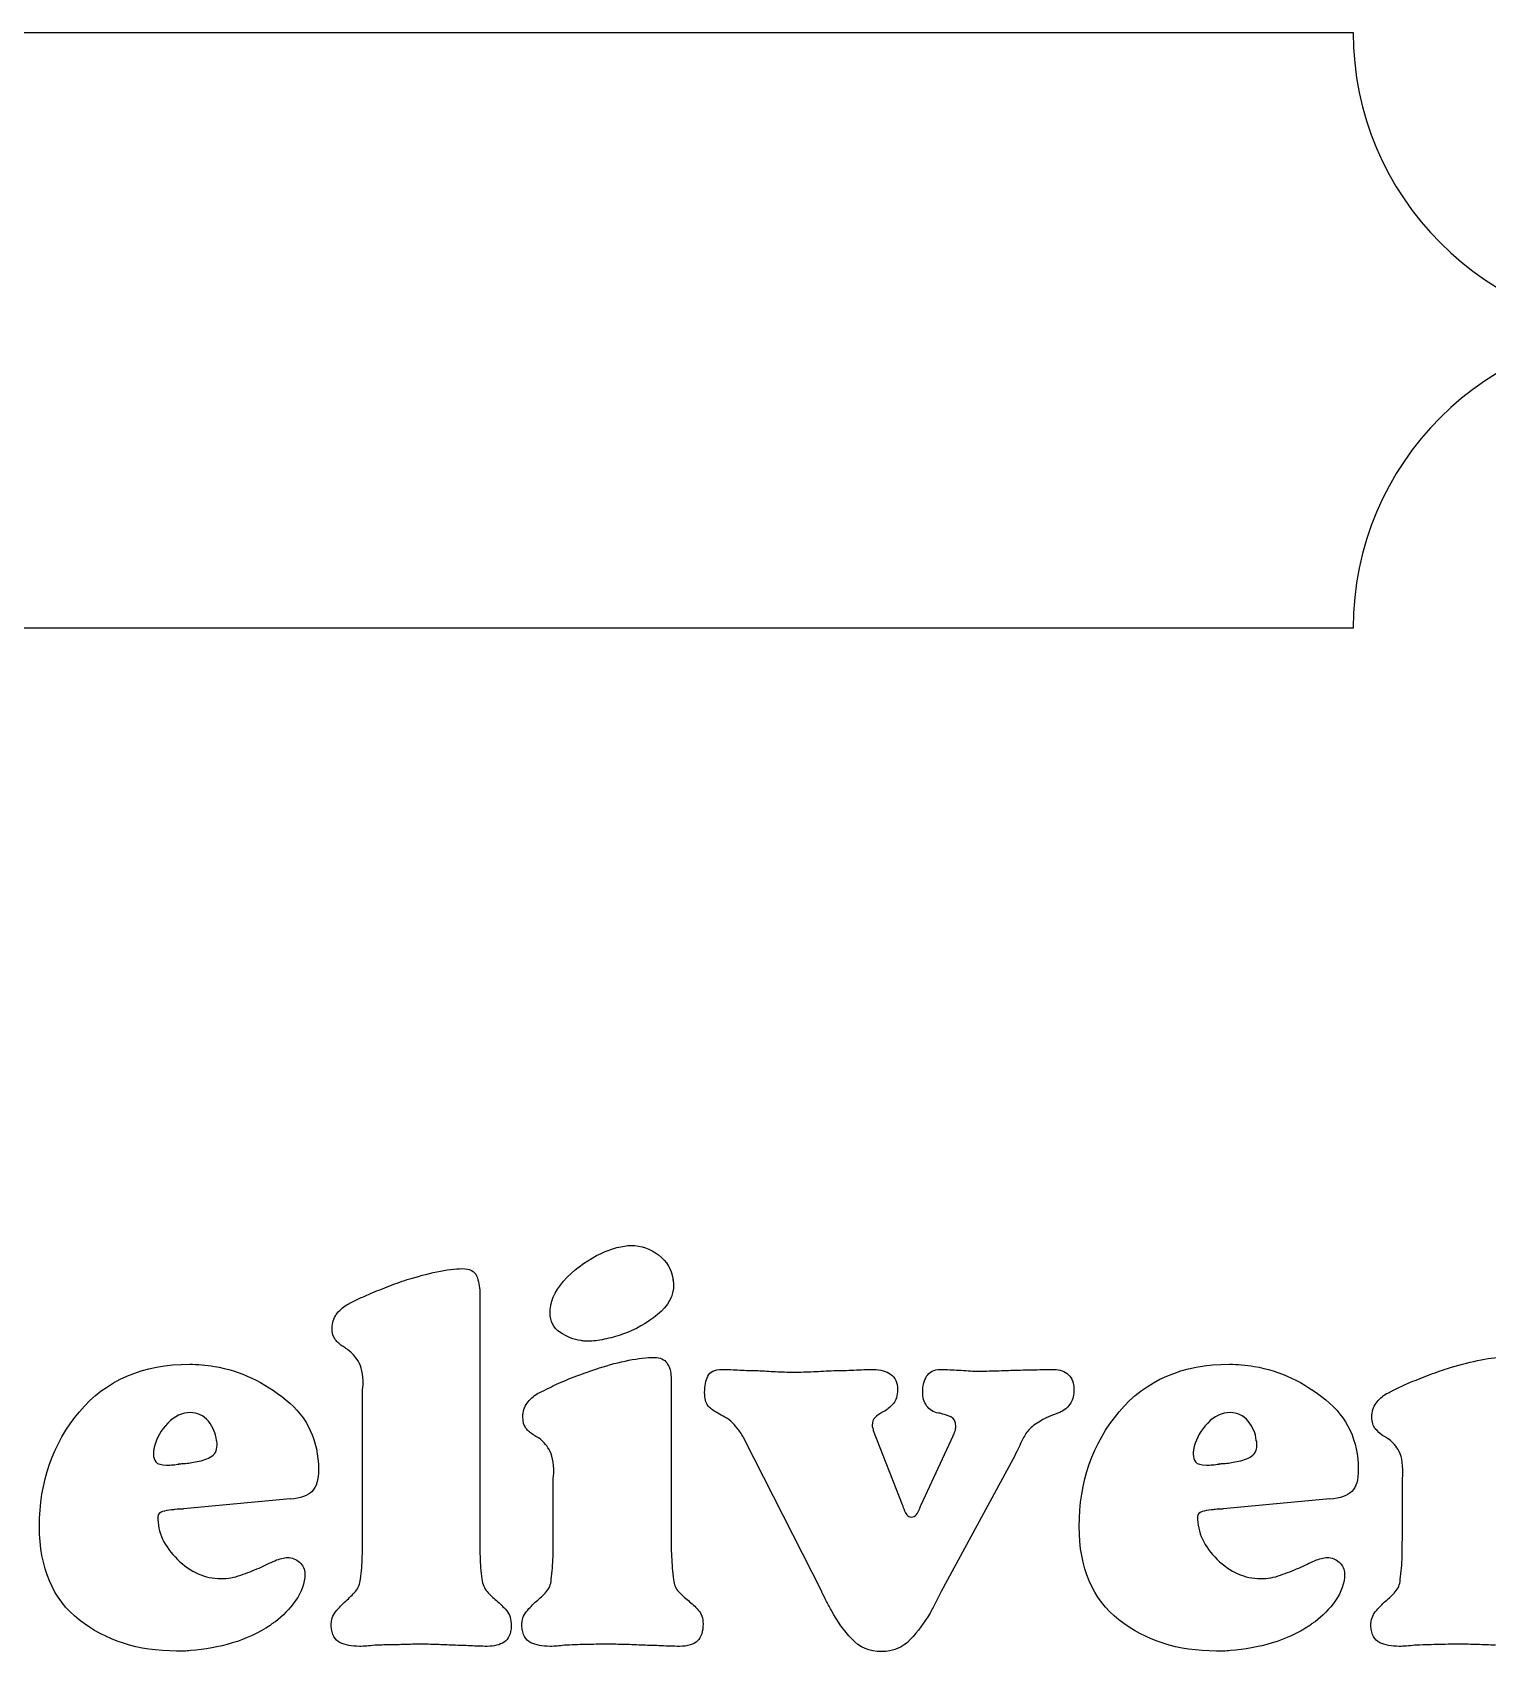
# Model space of a CAD drawing. Extents: x 0 to 771, y 958 to 1701.
# Drawn here: x 67.6 to 123, y 1111.8 to 1173.4 of the extents above; entities that cross this region are included whole.
import ezdxf

# ---------------------------------------------------------------- set-up
doc = ezdxf.new("R2010")
doc.units = 0
doc.layers.add('H0114_Printing', color=7, linetype='CONTINUOUS')

msp = doc.modelspace()

# ---------------------------------------------------------------- linework, layer by layer
at = {"layer": 'H0114_Printing', "color": 1}
for points in [[(56.860799, 1173.420671), (117.839797, 1173.420671)], [(117.839797, 1150.743171), (56.860799, 1150.743171)]]:
    msp.add_lwpolyline(points, dxfattribs=at)
at = {"layer": 'H0114_Printing', "color": 4}
for points in [[(91.953898, 1125.937272), (91.953898, 1125.877272)], [(91.953898, 1125.917272), (91.953898, 1125.937272)], [(91.973898, 1125.837272), (91.973898, 1125.797272), (91.973898, 1125.757272)], [(84.594098, 1125.457372), (84.594098, 1116.288372)], [(87.273898, 1124.677272), (87.273898, 1124.727272), (87.273898, 1124.797272)], [(88.713898, 1123.597272), (88.583898, 1123.597272)], [(80.134098, 1116.285372), (80.134098, 1121.737372), (80.154098, 1121.937372)], [(91.873898, 1122.217272), (91.873898, 1116.285272)], [(102.114097, 1120.854272), (102.084097, 1120.854272), (102.054097, 1120.854272)], [(99.534098, 1120.392272), (99.534098, 1120.341272)], [(99.574098, 1120.190272), (100.674097, 1117.379272)], [(74.594598, 1119.637272), (74.594598, 1119.727272)], [(97.614098, 1114.062272), (95.034098, 1119.132272), (94.634098, 1119.934272)], [(101.394097, 1117.359272), (102.614097, 1119.990272)], [(114.174197, 1119.637272), (114.174197, 1119.727272)], [(73.154598, 1118.917272), (73.154598, 1118.937272)], [(104.894097, 1119.112272), (102.154097, 1114.062272)], [(112.734197, 1118.917272), (112.734197, 1118.937272)], [(87.393898, 1116.285272), (87.393898, 1118.370272), (87.413898, 1118.570272)], [(119.713697, 1116.265572), (119.713697, 1118.370572)], [(119.733697, 1118.449572), (119.733697, 1118.500572), (119.733697, 1118.550572)], [(77.374598, 1117.597272), (73.314598, 1117.217272)], [(77.374598, 1117.577272), (77.374598, 1117.597272)], [(116.954197, 1117.597272), (112.894197, 1117.217272)], [(116.954197, 1117.577272), (116.954197, 1117.597272)], [(73.244598, 1117.197272), (73.134598, 1117.197272)], [(112.824197, 1117.197272), (112.714197, 1117.197272)], [(80.134098, 1116.265372), (80.134098, 1116.285372)], [(87.393898, 1116.265272), (87.393898, 1116.285272)], [(97.614098, 1114.042272), (97.614098, 1114.062272)], [(73.324598, 1111.797272), (73.054598, 1111.797272)], [(112.904197, 1111.797272), (112.634197, 1111.797272)]]:
    msp.add_lwpolyline(points, dxfattribs=at)
at = {"layer": 'H0114_Printing', "color": 1}
for points in [[(117.839797, 1173.420671), (117.839797, 1167.158671), (122.916797, 1162.081671), (129.178797, 1162.081671)], [(129.178797, 1162.082171), (122.916797, 1162.082171), (117.839797, 1157.006171), (117.839797, 1150.743171)]]:
    msp.add_open_spline(points, degree=3, dxfattribs=at)
at = {"layer": 'H0114_Printing', "color": 4}
for points in [[(87.923898, 1126.027272), (88.316898, 1126.420272), (88.746898, 1126.724272), (89.213898, 1126.937272)], [(89.213898, 1126.937272), (89.413898, 1127.030272), (89.613898, 1127.104272), (89.813898, 1127.157272)], [(89.813898, 1127.157272), (90.013898, 1127.210272), (90.193898, 1127.237272), (90.353898, 1127.237272)], [(90.353898, 1127.237272), (90.740898, 1127.237272), (91.090898, 1127.117272), (91.403898, 1126.877272)], [(91.403898, 1126.877272), (91.716898, 1126.637272), (91.900898, 1126.317272), (91.953898, 1125.917272)], [(81.834098, 1125.937372), (82.220098, 1126.057372), (82.597098, 1126.157372), (82.964098, 1126.237372)], [(82.964098, 1126.237372), (83.331098, 1126.317372), (83.654098, 1126.357372), (83.934098, 1126.357372)], [(83.934098, 1126.357372), (84.214098, 1126.357372), (84.394098, 1126.264372), (84.474098, 1126.077372)], [(80.354098, 1125.377372), (80.581098, 1125.470372), (80.821098, 1125.567372), (81.074098, 1125.667372)], [(81.074098, 1125.667372), (81.327098, 1125.767372), (81.581098, 1125.857372), (81.834098, 1125.937372)], [(84.474098, 1126.077372), (84.554098, 1125.890372), (84.594098, 1125.683372), (84.594098, 1125.457372)], [(87.273898, 1124.797272), (87.313898, 1125.224272), (87.530898, 1125.634272), (87.923898, 1126.027272)], [(91.973898, 1125.757272), (91.973898, 1125.317272), (91.769898, 1124.934272), (91.363898, 1124.607272)], [(91.953898, 1125.877272), (91.953898, 1125.864272), (91.959898, 1125.850272), (91.973898, 1125.837272)], [(79.534098, 1124.977372), (79.654098, 1125.043372), (79.784098, 1125.110372), (79.924098, 1125.177372)], [(79.924098, 1125.177372), (80.064098, 1125.243372), (80.207098, 1125.310372), (80.354098, 1125.377372)], [(78.974098, 1124.091372), (78.974098, 1124.292372), (79.027098, 1124.467372), (79.134098, 1124.615372)], [(79.134098, 1124.615372), (79.240098, 1124.762372), (79.374098, 1124.883372), (79.534098, 1124.977372)], [(87.643898, 1123.937272), (87.396898, 1124.110272), (87.273898, 1124.357272), (87.273898, 1124.677272)], [(91.363898, 1124.607272), (90.956898, 1124.280272), (90.513898, 1124.030272), (90.033898, 1123.857272)], [(79.094098, 1123.658372), (79.014098, 1123.759372), (78.974098, 1123.903372), (78.974098, 1124.091372)], [(88.453898, 1123.617272), (88.160898, 1123.657272), (87.890898, 1123.764272), (87.643898, 1123.937272)], [(90.033898, 1123.857272), (89.793898, 1123.777272), (89.559898, 1123.714272), (89.333898, 1123.667272)], [(79.394098, 1123.387372), (79.274098, 1123.467372), (79.174098, 1123.557372), (79.094098, 1123.658372)], [(79.474098, 1123.336372), (79.447098, 1123.356372), (79.421098, 1123.373372), (79.394098, 1123.387372)], [(79.574098, 1123.266372), (79.534098, 1123.293372), (79.501098, 1123.316372), (79.474098, 1123.336372)], [(79.974098, 1122.823372), (79.854098, 1123.011372), (79.720098, 1123.158372), (79.574098, 1123.266372)], [(88.583898, 1123.597272), (88.536898, 1123.597272), (88.493898, 1123.604272), (88.453898, 1123.617272)], [(89.333898, 1123.667272), (89.106898, 1123.620272), (88.900898, 1123.597272), (88.713898, 1123.597272)], [(69.354598, 1120.907272), (70.367598, 1122.114272), (71.767598, 1122.717272), (73.554598, 1122.717272)], [(73.554598, 1122.717272), (73.700598, 1122.717272), (73.854598, 1122.710272), (74.014598, 1122.697272)], [(74.014598, 1122.697272), (74.174598, 1122.684272), (74.334598, 1122.664272), (74.494598, 1122.637272)], [(74.494598, 1122.637272), (75.480598, 1122.464272), (76.387598, 1122.040272), (77.214598, 1121.367272)], [(80.154098, 1121.937372), (80.154098, 1122.340372), (80.094098, 1122.635372), (79.974098, 1122.823372)], [(88.293898, 1122.277272), (88.573898, 1122.384272), (88.860898, 1122.484272), (89.153898, 1122.577272)], [(89.153898, 1122.577272), (89.526898, 1122.697272), (89.896898, 1122.793272), (90.263898, 1122.867272)], [(90.263898, 1122.867272), (90.630898, 1122.940272), (90.953898, 1122.977272), (91.233898, 1122.977272)], [(91.233898, 1122.977272), (91.459898, 1122.977272), (91.623898, 1122.904272), (91.723898, 1122.757272)], [(91.723898, 1122.757272), (91.823898, 1122.610272), (91.873898, 1122.430272), (91.873898, 1122.217272)], [(108.934197, 1120.907272), (109.947197, 1122.114272), (111.347197, 1122.717272), (113.134197, 1122.717272)], [(113.134197, 1122.717272), (113.280197, 1122.717272), (113.434197, 1122.710272), (113.594197, 1122.697272)], [(113.594197, 1122.697272), (113.754197, 1122.684272), (113.914197, 1122.664272), (114.074197, 1122.637272)], [(114.074197, 1122.637272), (115.060197, 1122.464272), (115.967197, 1122.040272), (116.794197, 1121.367272)], [(120.673697, 1122.287572), (120.926697, 1122.387572), (121.180697, 1122.477572), (121.433697, 1122.557572)], [(121.433697, 1122.557572), (121.819697, 1122.677572), (122.200697, 1122.777572), (122.573697, 1122.857572)], [(122.573697, 1122.857572), (122.946697, 1122.937572), (123.273697, 1122.977572), (123.553697, 1122.977572)], [(87.133898, 1121.767272), (87.253898, 1121.827272), (87.380898, 1121.890272), (87.513898, 1121.957272)], [(87.513898, 1121.957272), (87.753898, 1122.063272), (88.013898, 1122.170272), (88.293898, 1122.277272)], [(93.154098, 1121.637272), (93.154098, 1121.890272), (93.194098, 1122.100272), (93.274098, 1122.267272)], [(93.274098, 1122.267272), (93.354098, 1122.434272), (93.534098, 1122.517272), (93.814098, 1122.517272)], [(93.814098, 1122.517272), (94.041098, 1122.517272), (94.267098, 1122.510272), (94.494098, 1122.497272)], [(94.494098, 1122.497272), (94.721098, 1122.484272), (94.947098, 1122.477272), (95.174098, 1122.477272)], [(95.174098, 1122.477272), (95.401098, 1122.464272), (95.627098, 1122.450272), (95.854098, 1122.437272)], [(95.854098, 1122.437272), (96.081098, 1122.424272), (96.307098, 1122.417272), (96.534098, 1122.417272)], [(96.534098, 1122.417272), (96.787098, 1122.417272), (97.041098, 1122.424272), (97.294098, 1122.437272)], [(97.294098, 1122.437272), (97.547098, 1122.450272), (97.807098, 1122.464272), (98.074098, 1122.477272)], [(98.074098, 1122.477272), (98.327098, 1122.477272), (98.581098, 1122.484272), (98.834098, 1122.497272)], [(98.834098, 1122.497272), (99.087098, 1122.510272), (99.341098, 1122.517272), (99.594098, 1122.517272)], [(99.594098, 1122.517272), (99.847098, 1122.517272), (100.061097, 1122.457272), (100.234097, 1122.337272)], [(100.234097, 1122.337272), (100.407097, 1122.217272), (100.494097, 1122.024272), (100.494097, 1121.757272)], [(101.454097, 1121.657272), (101.454097, 1121.884272), (101.504097, 1122.083272), (101.604097, 1122.257272)], [(101.604097, 1122.257272), (101.704097, 1122.430272), (101.881097, 1122.517272), (102.134097, 1122.517272)], [(102.134097, 1122.517272), (102.254097, 1122.517272), (102.371097, 1122.514272), (102.484097, 1122.507272)], [(102.484097, 1122.507272), (102.597097, 1122.500272), (102.714097, 1122.497272), (102.834097, 1122.497272)], [(102.834097, 1122.497272), (102.954097, 1122.484272), (103.071097, 1122.474272), (103.184097, 1122.467272)], [(103.184097, 1122.467272), (103.297097, 1122.460272), (103.414097, 1122.457272), (103.534097, 1122.457272)], [(103.534097, 1122.457272), (103.774097, 1122.457272), (104.017097, 1122.460272), (104.264097, 1122.467272)], [(104.264097, 1122.467272), (104.510097, 1122.474272), (104.754097, 1122.484272), (104.994097, 1122.497272)], [(104.994097, 1122.497272), (105.234097, 1122.497272), (105.477097, 1122.500272), (105.724097, 1122.507272)], [(105.724097, 1122.507272), (105.971097, 1122.514272), (106.214097, 1122.517272), (106.454097, 1122.517272)], [(106.454097, 1122.517272), (106.681097, 1122.517272), (106.864097, 1122.450272), (107.004097, 1122.317272)], [(107.004097, 1122.317272), (107.144097, 1122.184272), (107.214097, 1122.004272), (107.214097, 1121.777272)], [(119.503697, 1121.797572), (119.643697, 1121.863572), (119.786697, 1121.930572), (119.933697, 1121.997572)], [(119.933697, 1121.997572), (120.173697, 1122.090572), (120.420697, 1122.187572), (120.673697, 1122.287572)], [(77.214598, 1121.367272), (78.040598, 1120.694272), (78.454598, 1119.810272), (78.454598, 1118.717272)], [(86.393898, 1121.236272), (86.499898, 1121.383272), (86.633898, 1121.503272), (86.793898, 1121.597272)], [(86.793898, 1121.597272), (86.900898, 1121.650272), (87.013898, 1121.707272), (87.133898, 1121.767272)], [(93.274098, 1121.146272), (93.194098, 1121.246272), (93.154098, 1121.410272), (93.154098, 1121.637272)], [(100.494097, 1121.757272), (100.494097, 1121.516272), (100.444097, 1121.339272), (100.344097, 1121.225272)], [(101.604097, 1121.135272), (101.504097, 1121.282272), (101.454097, 1121.456272), (101.454097, 1121.657272)], [(107.214097, 1121.777272), (107.214097, 1121.550272), (107.174097, 1121.373272), (107.094097, 1121.246272)], [(116.794197, 1121.367272), (117.620197, 1120.694272), (118.034197, 1119.810272), (118.034197, 1118.717272)], [(118.713697, 1121.236572), (118.819697, 1121.383572), (118.953697, 1121.503572), (119.113697, 1121.597572)], [(119.113697, 1121.597572), (119.233697, 1121.663572), (119.363697, 1121.730572), (119.503697, 1121.797572)], [(67.834598, 1116.537272), (67.834598, 1118.244272), (68.341598, 1119.700272), (69.354598, 1120.907272)], [(73.574598, 1120.877272), (73.267598, 1120.877272), (72.984598, 1120.744272), (72.724598, 1120.477272)], [(74.264598, 1120.547272), (74.084598, 1120.767272), (73.854598, 1120.877272), (73.574598, 1120.877272)], [(86.233898, 1120.715272), (86.233898, 1120.916272), (86.286898, 1121.089272), (86.393898, 1121.236272)], [(86.353898, 1120.284272), (86.273898, 1120.384272), (86.233898, 1120.528272), (86.233898, 1120.715272)], [(93.594098, 1120.895272), (93.461098, 1120.962272), (93.354098, 1121.046272), (93.274098, 1121.146272)], [(93.854098, 1120.745272), (93.760098, 1120.792272), (93.674098, 1120.842272), (93.594098, 1120.895272)], [(94.154098, 1120.555272), (94.047098, 1120.635272), (93.947098, 1120.698272), (93.854098, 1120.745272)], [(99.644098, 1120.693272), (99.571098, 1120.626272), (99.534098, 1120.525272), (99.534098, 1120.392272)], [(99.894098, 1120.874272), (99.801098, 1120.820272), (99.717098, 1120.760272), (99.644098, 1120.693272)], [(99.944098, 1120.904272), (99.924098, 1120.897272), (99.907098, 1120.887272), (99.894098, 1120.874272)], [(100.014097, 1120.934272), (99.987098, 1120.920272), (99.964098, 1120.910272), (99.944098, 1120.904272)], [(100.344097, 1121.225272), (100.244097, 1121.111272), (100.134097, 1121.014272), (100.014097, 1120.934272)], [(102.054097, 1120.854272), (101.854097, 1120.894272), (101.704097, 1120.987272), (101.604097, 1121.135272)], [(102.524097, 1120.713272), (102.397097, 1120.767272), (102.260097, 1120.813272), (102.114097, 1120.854272)], [(102.714097, 1120.352272), (102.714097, 1120.539272), (102.651097, 1120.659272), (102.524097, 1120.713272)], [(106.534097, 1120.835272), (106.387097, 1120.782272), (106.260097, 1120.728272), (106.154097, 1120.675272)], [(106.674097, 1120.885272), (106.621097, 1120.865272), (106.574097, 1120.848272), (106.534097, 1120.835272)], [(106.834097, 1120.976272), (106.781097, 1120.935272), (106.727097, 1120.905272), (106.674097, 1120.885272)], [(107.094097, 1121.246272), (107.014097, 1121.119272), (106.927097, 1121.029272), (106.834097, 1120.976272)], [(107.414197, 1116.537272), (107.414197, 1118.244272), (107.921197, 1119.700272), (108.934197, 1120.907272)], [(113.154197, 1120.877272), (112.847197, 1120.877272), (112.564197, 1120.744272), (112.304197, 1120.477272)], [(113.844197, 1120.547272), (113.664197, 1120.767272), (113.434197, 1120.877272), (113.154197, 1120.877272)], [(118.553697, 1120.715572), (118.553697, 1120.915572), (118.606697, 1121.089572), (118.713697, 1121.236572)], [(118.683697, 1120.264572), (118.596697, 1120.363572), (118.553697, 1120.514572), (118.553697, 1120.715572)], [(72.724598, 1120.477272), (72.464598, 1120.210272), (72.294598, 1119.917272), (72.214598, 1119.597272)], [(74.574598, 1119.817272), (74.547598, 1120.083272), (74.444598, 1120.327272), (74.264598, 1120.547272)], [(86.653898, 1120.014272), (86.533898, 1120.094272), (86.433898, 1120.184272), (86.353898, 1120.284272)], [(94.394098, 1120.284272), (94.314098, 1120.384272), (94.234098, 1120.475272), (94.154098, 1120.555272)], [(94.634098, 1119.934272), (94.554098, 1120.067272), (94.474098, 1120.184272), (94.394098, 1120.284272)], [(99.534098, 1120.341272), (99.534098, 1120.321272), (99.541098, 1120.304272), (99.554098, 1120.291272)], [(99.554098, 1120.291272), (99.554098, 1120.277272), (99.557098, 1120.261272), (99.564098, 1120.241272)], [(99.564098, 1120.241272), (99.571098, 1120.221272), (99.574098, 1120.204272), (99.574098, 1120.190272)], [(102.614097, 1119.990272), (102.641097, 1120.043272), (102.664097, 1120.101272), (102.684097, 1120.161272)], [(102.684097, 1120.161272), (102.704097, 1120.221272), (102.714097, 1120.285272), (102.714097, 1120.352272)], [(105.454097, 1120.174272), (105.361097, 1120.054272), (105.281097, 1119.920272), (105.214097, 1119.773272)], [(105.874097, 1120.515272), (105.687097, 1120.408272), (105.547097, 1120.294272), (105.454097, 1120.174272)], [(106.154097, 1120.675272), (106.047097, 1120.621272), (105.954097, 1120.568272), (105.874097, 1120.515272)], [(112.304197, 1120.477272), (112.044197, 1120.210272), (111.874197, 1119.917272), (111.794197, 1119.597272)], [(114.154197, 1119.817272), (114.127197, 1120.083272), (114.024197, 1120.327272), (113.844197, 1120.547272)], [(118.973697, 1119.993572), (118.866697, 1120.073572), (118.770697, 1120.163572), (118.683697, 1120.264572)], [(72.184598, 1119.457272), (72.177598, 1119.404272), (72.174598, 1119.350272), (72.174598, 1119.297272)], [(72.214598, 1119.597272), (72.200598, 1119.557272), (72.191598, 1119.510272), (72.184598, 1119.457272)], [(74.334598, 1119.177272), (74.507598, 1119.270272), (74.594598, 1119.424272), (74.594598, 1119.637272)], [(74.594598, 1119.727272), (74.594598, 1119.760272), (74.587598, 1119.790272), (74.574598, 1119.817272)], [(86.733898, 1119.963272), (86.706898, 1119.983272), (86.680898, 1120.000272), (86.653898, 1120.014272)], [(86.833898, 1119.914272), (86.793898, 1119.926272), (86.760898, 1119.943272), (86.733898, 1119.963272)], [(87.233898, 1119.473272), (87.113898, 1119.659272), (86.979898, 1119.807272), (86.833898, 1119.914272)], [(87.413898, 1118.570272), (87.413898, 1118.985272), (87.353898, 1119.285272), (87.233898, 1119.473272)], [(105.074097, 1119.473272), (105.021097, 1119.366272), (104.961097, 1119.245272), (104.894097, 1119.112272)], [(105.214097, 1119.773272), (105.174097, 1119.679272), (105.127097, 1119.579272), (105.074097, 1119.473272)], [(111.764197, 1119.457272), (111.757197, 1119.404272), (111.754197, 1119.350272), (111.754197, 1119.297272)], [(111.794197, 1119.597272), (111.780197, 1119.557272), (111.771197, 1119.510272), (111.764197, 1119.457272)], [(113.914197, 1119.177272), (114.087197, 1119.270272), (114.174197, 1119.424272), (114.174197, 1119.637272)], [(114.174197, 1119.727272), (114.174197, 1119.760272), (114.167197, 1119.790272), (114.154197, 1119.817272)], [(119.053697, 1119.953572), (119.026697, 1119.966572), (119.000697, 1119.980572), (118.973697, 1119.993572)], [(119.153697, 1119.893572), (119.113697, 1119.920572), (119.080697, 1119.940572), (119.053697, 1119.953572)], [(119.553697, 1119.472572), (119.433697, 1119.659572), (119.299697, 1119.799572), (119.153697, 1119.893572)], [(119.733697, 1118.550572), (119.733697, 1118.977572), (119.673697, 1119.285572), (119.553697, 1119.472572)], [(72.174598, 1119.297272), (72.174598, 1119.177272), (72.204598, 1119.077272), (72.264598, 1118.997272)], [(72.264598, 1118.997272), (72.324598, 1118.917272), (72.461598, 1118.877272), (72.674598, 1118.877272)], [(72.674598, 1118.877272), (72.754598, 1118.877272), (72.834598, 1118.880272), (72.914598, 1118.887272)], [(72.914598, 1118.887272), (72.994598, 1118.894272), (73.074598, 1118.904272), (73.154598, 1118.917272)], [(73.154598, 1118.937272), (73.167598, 1118.924272), (73.187598, 1118.920272), (73.214598, 1118.927272)], [(73.214598, 1118.927272), (73.240598, 1118.934272), (73.260598, 1118.937272), (73.274598, 1118.937272)], [(73.274598, 1118.937272), (73.354598, 1118.937272), (73.434598, 1118.944272), (73.514598, 1118.957272)], [(73.514598, 1118.957272), (73.594598, 1118.970272), (73.674598, 1118.984272), (73.754598, 1118.997272)], [(73.754598, 1118.997272), (73.967598, 1119.024272), (74.160598, 1119.083272), (74.334598, 1119.177272)], [(111.754197, 1119.297272), (111.754197, 1119.177272), (111.784197, 1119.077272), (111.844197, 1118.997272)], [(111.844197, 1118.997272), (111.904197, 1118.917272), (112.041197, 1118.877272), (112.254197, 1118.877272)], [(112.254197, 1118.877272), (112.334197, 1118.877272), (112.414197, 1118.880272), (112.494197, 1118.887272)], [(112.494197, 1118.887272), (112.574197, 1118.894272), (112.654197, 1118.904272), (112.734197, 1118.917272)], [(112.734197, 1118.937272), (112.747197, 1118.924272), (112.767197, 1118.920272), (112.794197, 1118.927272)], [(112.794197, 1118.927272), (112.820197, 1118.934272), (112.840197, 1118.937272), (112.854197, 1118.937272)], [(112.854197, 1118.937272), (112.934197, 1118.937272), (113.014197, 1118.944272), (113.094197, 1118.957272)], [(113.094197, 1118.957272), (113.174197, 1118.970272), (113.254197, 1118.984272), (113.334197, 1118.997272)], [(113.334197, 1118.997272), (113.547197, 1119.024272), (113.740197, 1119.083272), (113.914197, 1119.177272)], [(78.454598, 1118.717272), (78.454598, 1118.317272), (78.374598, 1118.037272), (78.214598, 1117.877272)], [(118.034197, 1118.717272), (118.034197, 1118.317272), (117.954197, 1118.037272), (117.794197, 1117.877272)], [(119.713697, 1118.370572), (119.713697, 1118.410572), (119.720697, 1118.436572), (119.733697, 1118.449572)], [(78.214598, 1117.877272), (78.054598, 1117.717272), (77.774598, 1117.617272), (77.374598, 1117.577272)], [(117.794197, 1117.877272), (117.634197, 1117.717272), (117.354197, 1117.617272), (116.954197, 1117.577272)], [(72.514598, 1117.107272), (72.407598, 1117.074272), (72.347598, 1117.010272), (72.334598, 1116.917272)], [(72.854598, 1117.177272), (72.734598, 1117.164272), (72.620598, 1117.140272), (72.514598, 1117.107272)], [(73.004598, 1117.187272), (72.957598, 1117.180272), (72.907598, 1117.177272), (72.854598, 1117.177272)], [(73.134598, 1117.197272), (73.094598, 1117.197272), (73.050598, 1117.194272), (73.004598, 1117.187272)], [(73.314598, 1117.217272), (73.300598, 1117.204272), (73.277598, 1117.197272), (73.244598, 1117.197272)], [(100.674097, 1117.379272), (100.687097, 1117.339272), (100.701097, 1117.302272), (100.714097, 1117.269272)], [(100.714097, 1117.269272), (100.727097, 1117.235272), (100.740097, 1117.198272), (100.754097, 1117.158272)], [(100.754097, 1117.158272), (100.781097, 1117.091272), (100.814097, 1117.031272), (100.854097, 1116.978272)], [(101.014097, 1116.897272), (101.107097, 1116.897272), (101.177097, 1116.931272), (101.224097, 1116.998272)], [(101.224097, 1116.998272), (101.271097, 1117.064272), (101.307097, 1117.131272), (101.334097, 1117.198272)], [(101.334097, 1117.198272), (101.347097, 1117.225272), (101.357097, 1117.252272), (101.364097, 1117.279272)], [(101.364097, 1117.279272), (101.371097, 1117.306272), (101.381097, 1117.332272), (101.394097, 1117.359272)], [(112.094197, 1117.107272), (111.987197, 1117.074272), (111.927197, 1117.010272), (111.914197, 1116.917272)], [(112.434197, 1117.177272), (112.314197, 1117.164272), (112.200197, 1117.140272), (112.094197, 1117.107272)], [(112.584197, 1117.187272), (112.537197, 1117.180272), (112.487197, 1117.177272), (112.434197, 1117.177272)], [(112.714197, 1117.197272), (112.674197, 1117.197272), (112.630197, 1117.194272), (112.584197, 1117.187272)], [(112.894197, 1117.217272), (112.880197, 1117.204272), (112.857197, 1117.197272), (112.824197, 1117.197272)], [(69.344598, 1112.987272), (68.337598, 1113.780272), (67.834598, 1114.964272), (67.834598, 1116.537272)], [(72.334598, 1116.917272), (72.334598, 1116.317272), (72.584598, 1115.774272), (73.084598, 1115.287272)], [(100.854097, 1116.978272), (100.894097, 1116.924272), (100.947097, 1116.897272), (101.014097, 1116.897272)], [(108.924197, 1112.987272), (107.917197, 1113.780272), (107.414197, 1114.964272), (107.414197, 1116.537272)], [(111.914197, 1116.917272), (111.914197, 1116.317272), (112.164197, 1115.774272), (112.664197, 1115.287272)], [(80.124098, 1115.393372), (80.131098, 1115.680372), (80.134098, 1115.971372), (80.134098, 1116.265372)], [(84.594098, 1116.288372), (84.594098, 1115.980372), (84.597098, 1115.682372), (84.604098, 1115.395372)], [(87.383898, 1115.393272), (87.390898, 1115.680272), (87.393898, 1115.971272), (87.393898, 1116.265272)], [(91.873898, 1116.285272), (91.873898, 1115.977272), (91.880898, 1115.680272), (91.893898, 1115.393272)], [(119.703697, 1115.393572), (119.710697, 1115.680572), (119.713697, 1115.970572), (119.713697, 1116.265572)], [(73.084598, 1115.287272), (73.584598, 1114.800272), (74.134598, 1114.557272), (74.734598, 1114.557272)], [(76.194598, 1114.957272), (76.407598, 1115.063272), (76.607598, 1115.157272), (76.794598, 1115.237272)], [(76.794598, 1115.237272), (76.980598, 1115.317272), (77.140598, 1115.357272), (77.274598, 1115.357272)], [(77.274598, 1115.357272), (77.447598, 1115.357272), (77.600598, 1115.297272), (77.734598, 1115.177272)], [(77.734598, 1115.177272), (77.867598, 1115.057272), (77.934598, 1114.910272), (77.934598, 1114.737272)], [(80.054098, 1114.541372), (80.094098, 1114.822372), (80.117098, 1115.105372), (80.124098, 1115.393372)], [(84.604098, 1115.395372), (84.611098, 1115.108372), (84.634098, 1114.823372), (84.674098, 1114.543372)], [(87.313898, 1114.521272), (87.353898, 1114.815272), (87.376898, 1115.105272), (87.383898, 1115.393272)], [(91.893898, 1115.393272), (91.906898, 1115.105272), (91.933898, 1114.814272), (91.973898, 1114.520272)], [(112.664197, 1115.287272), (113.164197, 1114.800272), (113.714197, 1114.557272), (114.314197, 1114.557272)], [(115.774197, 1114.957272), (115.987197, 1115.063272), (116.187197, 1115.157272), (116.374197, 1115.237272)], [(116.374197, 1115.237272), (116.560197, 1115.317272), (116.720197, 1115.357272), (116.854197, 1115.357272)], [(116.854197, 1115.357272), (117.027197, 1115.357272), (117.180197, 1115.297272), (117.314197, 1115.177272)], [(117.314197, 1115.177272), (117.447197, 1115.057272), (117.514197, 1114.910272), (117.514197, 1114.737272)], [(119.633697, 1114.521572), (119.673697, 1114.815572), (119.696697, 1115.105572), (119.703697, 1115.393572)], [(74.734598, 1114.557272), (75.000598, 1114.557272), (75.254598, 1114.600272), (75.494598, 1114.687272)], [(75.494598, 1114.687272), (75.734598, 1114.774272), (75.967598, 1114.864272), (76.194598, 1114.957272)], [(77.934598, 1114.737272), (77.934598, 1114.377272), (77.817598, 1114.037272), (77.584598, 1113.717272)], [(79.864098, 1114.070372), (79.977098, 1114.197372), (80.041098, 1114.354372), (80.054098, 1114.541372)], [(84.674098, 1114.543372), (84.700098, 1114.342372), (84.767098, 1114.181372), (84.874098, 1114.061372)], [(87.123898, 1114.050272), (87.236898, 1114.177272), (87.300898, 1114.334272), (87.313898, 1114.521272)], [(91.973898, 1114.520272), (91.986898, 1114.333272), (92.050898, 1114.180272), (92.163898, 1114.060272)], [(114.314197, 1114.557272), (114.580197, 1114.557272), (114.834197, 1114.600272), (115.074197, 1114.687272)], [(115.074197, 1114.687272), (115.314197, 1114.774272), (115.547197, 1114.864272), (115.774197, 1114.957272)], [(117.514197, 1114.737272), (117.514197, 1114.377272), (117.397197, 1114.037272), (117.164197, 1113.717272)], [(119.443697, 1114.049572), (119.556697, 1114.176572), (119.620697, 1114.334572), (119.633697, 1114.521572)], [(79.494098, 1113.699372), (79.627098, 1113.819372), (79.751098, 1113.943372), (79.864098, 1114.070372)], [(84.874098, 1114.061372), (84.981098, 1113.940372), (85.101098, 1113.827372), (85.234098, 1113.720372)], [(86.753898, 1113.699272), (86.886898, 1113.806272), (87.010898, 1113.923272), (87.123898, 1114.050272)], [(92.163898, 1114.060272), (92.276898, 1113.939272), (92.400898, 1113.826272), (92.533898, 1113.719272)], [(97.794098, 1113.691272), (97.727098, 1113.818272), (97.667098, 1113.935272), (97.614098, 1114.042272)], [(102.154097, 1114.062272), (102.087097, 1113.928272), (102.021097, 1113.794272), (101.954097, 1113.661272)], [(119.073697, 1113.699572), (119.206697, 1113.806572), (119.330697, 1113.923572), (119.443697, 1114.049572)], [(77.584598, 1113.717272), (77.350598, 1113.397272), (77.094598, 1113.130272), (76.814598, 1112.917272)], [(78.934098, 1112.757372), (78.934098, 1112.984372), (78.994098, 1113.168372), (79.114098, 1113.308372)], [(79.114098, 1113.308372), (79.234098, 1113.448372), (79.361098, 1113.578372), (79.494098, 1113.699372)], [(85.234098, 1113.720372), (85.367098, 1113.599372), (85.494098, 1113.472372), (85.614098, 1113.339372)], [(85.614098, 1113.339372), (85.734098, 1113.205372), (85.794098, 1113.011372), (85.794098, 1112.757372)], [(86.193898, 1112.757272), (86.193898, 1112.984272), (86.253898, 1113.168272), (86.373898, 1113.309272)], [(86.373898, 1113.309272), (86.493898, 1113.449272), (86.620898, 1113.579272), (86.753898, 1113.699272)], [(92.533898, 1113.719272), (92.666898, 1113.612272), (92.793898, 1113.492272), (92.913898, 1113.358272)], [(92.913898, 1113.358272), (93.033898, 1113.224272), (93.093898, 1113.051272), (93.093898, 1112.837272)], [(97.994098, 1113.320272), (97.927098, 1113.440272), (97.861098, 1113.564272), (97.794098, 1113.691272)], [(98.754098, 1112.258272), (98.461098, 1112.579272), (98.207098, 1112.933272), (97.994098, 1113.320272)], [(101.954097, 1113.661272), (101.887097, 1113.527272), (101.814097, 1113.387272), (101.734097, 1113.240272)], [(117.164197, 1113.717272), (116.930197, 1113.397272), (116.674197, 1113.130272), (116.394197, 1112.917272)], [(118.513697, 1112.757572), (118.513697, 1112.984572), (118.573697, 1113.168572), (118.693697, 1113.308572)], [(118.693697, 1113.308572), (118.813697, 1113.448572), (118.940697, 1113.579572), (119.073697, 1113.699572)], [(73.054598, 1111.797272), (71.587598, 1111.797272), (70.350598, 1112.194272), (69.344598, 1112.987272)], [(76.614598, 1112.777272), (76.174598, 1112.484272), (75.694598, 1112.260272), (75.174598, 1112.107272)], [(76.704598, 1112.847272), (76.671598, 1112.827272), (76.640598, 1112.804272), (76.614598, 1112.777272)], [(76.814598, 1112.917272), (76.774598, 1112.890272), (76.737598, 1112.867272), (76.704598, 1112.847272)], [(79.274098, 1112.117372), (79.074098, 1112.210372), (78.961098, 1112.424372), (78.934098, 1112.757372)], [(85.794098, 1112.757372), (85.780098, 1112.450372), (85.691098, 1112.243372), (85.524098, 1112.137372)], [(86.533898, 1112.117272), (86.333898, 1112.210272), (86.220898, 1112.424272), (86.193898, 1112.757272)], [(93.093898, 1112.837272), (93.093898, 1112.543272), (93.023898, 1112.327272), (92.883898, 1112.187272)], [(101.734097, 1113.240272), (101.521097, 1112.879272), (101.271097, 1112.545272), (100.984097, 1112.238272)], [(112.634197, 1111.797272), (111.167197, 1111.797272), (109.930197, 1112.194272), (108.924197, 1112.987272)], [(116.194197, 1112.777272), (115.754197, 1112.484272), (115.274197, 1112.260272), (114.754197, 1112.107272)], [(116.284197, 1112.847272), (116.251197, 1112.827272), (116.220197, 1112.804272), (116.194197, 1112.777272)], [(116.394197, 1112.917272), (116.354197, 1112.890272), (116.317197, 1112.867272), (116.284197, 1112.847272)], [(118.853697, 1112.117572), (118.653697, 1112.210572), (118.540697, 1112.423572), (118.513697, 1112.757572)], [(75.174598, 1112.107272), (74.654598, 1111.954272), (74.127598, 1111.857272), (73.594598, 1111.817272)], [(80.014098, 1111.977372), (79.720098, 1111.977372), (79.474098, 1112.024372), (79.274098, 1112.117372)], [(81.744098, 1112.047372), (81.551098, 1112.040372), (81.361098, 1112.037372), (81.174098, 1112.037372)], [(82.314098, 1112.057372), (82.127098, 1112.057372), (81.937098, 1112.054372), (81.744098, 1112.047372)], [(82.954098, 1112.047372), (82.740098, 1112.054372), (82.527098, 1112.057372), (82.314098, 1112.057372)], [(83.594098, 1112.017372), (83.381098, 1112.031372), (83.167098, 1112.040372), (82.954098, 1112.047372)], [(85.524098, 1112.137372), (85.357098, 1112.031372), (85.141098, 1111.977372), (84.874098, 1111.977372)], [(87.273898, 1111.977272), (86.979898, 1111.977272), (86.733898, 1112.024272), (86.533898, 1112.117272)], [(88.623898, 1112.047272), (88.349898, 1112.041272), (88.079898, 1112.031272), (87.813898, 1112.017272)], [(89.433898, 1112.057272), (89.166898, 1112.057272), (88.896898, 1112.054272), (88.623898, 1112.047272)], [(90.123898, 1112.047272), (89.890898, 1112.054272), (89.660898, 1112.057272), (89.433898, 1112.057272)], [(90.813898, 1112.017272), (90.586898, 1112.031272), (90.356898, 1112.041272), (90.123898, 1112.047272)], [(92.883898, 1112.187272), (92.743898, 1112.047272), (92.513898, 1111.977272), (92.193898, 1111.977272)], [(99.894098, 1111.777272), (99.427098, 1111.777272), (99.047098, 1111.937272), (98.754098, 1112.258272)], [(100.984097, 1112.238272), (100.697097, 1111.931272), (100.334097, 1111.777272), (99.894098, 1111.777272)], [(114.754197, 1112.107272), (114.234197, 1111.954272), (113.707197, 1111.857272), (113.174197, 1111.817272)], [(119.593697, 1111.977572), (119.299697, 1111.977572), (119.053697, 1112.024572), (118.853697, 1112.117572)], [(121.023697, 1112.047572), (120.736697, 1112.040572), (120.453697, 1112.030572), (120.173697, 1112.017572)], [(121.873697, 1112.057572), (121.593697, 1112.057572), (121.310697, 1112.054572), (121.023697, 1112.047572)], [(122.563697, 1112.047572), (122.330697, 1112.054572), (122.100697, 1112.057572), (121.873697, 1112.057572)], [(123.253697, 1112.017572), (123.026697, 1112.030572), (122.796697, 1112.040572), (122.563697, 1112.047572)], [(73.594598, 1111.817272), (73.500598, 1111.804272), (73.410598, 1111.797272), (73.324598, 1111.797272)], [(80.294098, 1111.987372), (80.200098, 1111.980372), (80.107098, 1111.977372), (80.014098, 1111.977372)], [(80.594098, 1112.017372), (80.487098, 1112.004372), (80.387098, 1111.994372), (80.294098, 1111.987372)], [(80.874098, 1112.027372), (80.780098, 1112.020372), (80.687098, 1112.017372), (80.594098, 1112.017372)], [(81.174098, 1112.037372), (81.067098, 1112.037372), (80.967098, 1112.034372), (80.874098, 1112.027372)], [(84.234098, 1111.997372), (84.021098, 1112.011372), (83.807098, 1112.017372), (83.594098, 1112.017372)], [(84.874098, 1111.977372), (84.661098, 1111.977372), (84.447098, 1111.984372), (84.234098, 1111.997372)], [(87.543898, 1111.987272), (87.456898, 1111.980272), (87.366898, 1111.977272), (87.273898, 1111.977272)], [(87.813898, 1112.017272), (87.720898, 1112.004272), (87.630898, 1111.994272), (87.543898, 1111.987272)], [(91.503898, 1111.997272), (91.269898, 1112.011272), (91.039898, 1112.017272), (90.813898, 1112.017272)], [(92.193898, 1111.977272), (91.966898, 1111.977272), (91.736898, 1111.984272), (91.503898, 1111.997272)], [(113.174197, 1111.817272), (113.080197, 1111.804272), (112.990197, 1111.797272), (112.904197, 1111.797272)], [(119.873697, 1111.987572), (119.779697, 1111.980572), (119.686697, 1111.977572), (119.593697, 1111.977572)], [(120.173697, 1112.017572), (120.066697, 1112.004572), (119.966697, 1111.994572), (119.873697, 1111.987572)]]:
    msp.add_open_spline(points, degree=3, dxfattribs=at)

doc.saveas('drawing.dxf')
